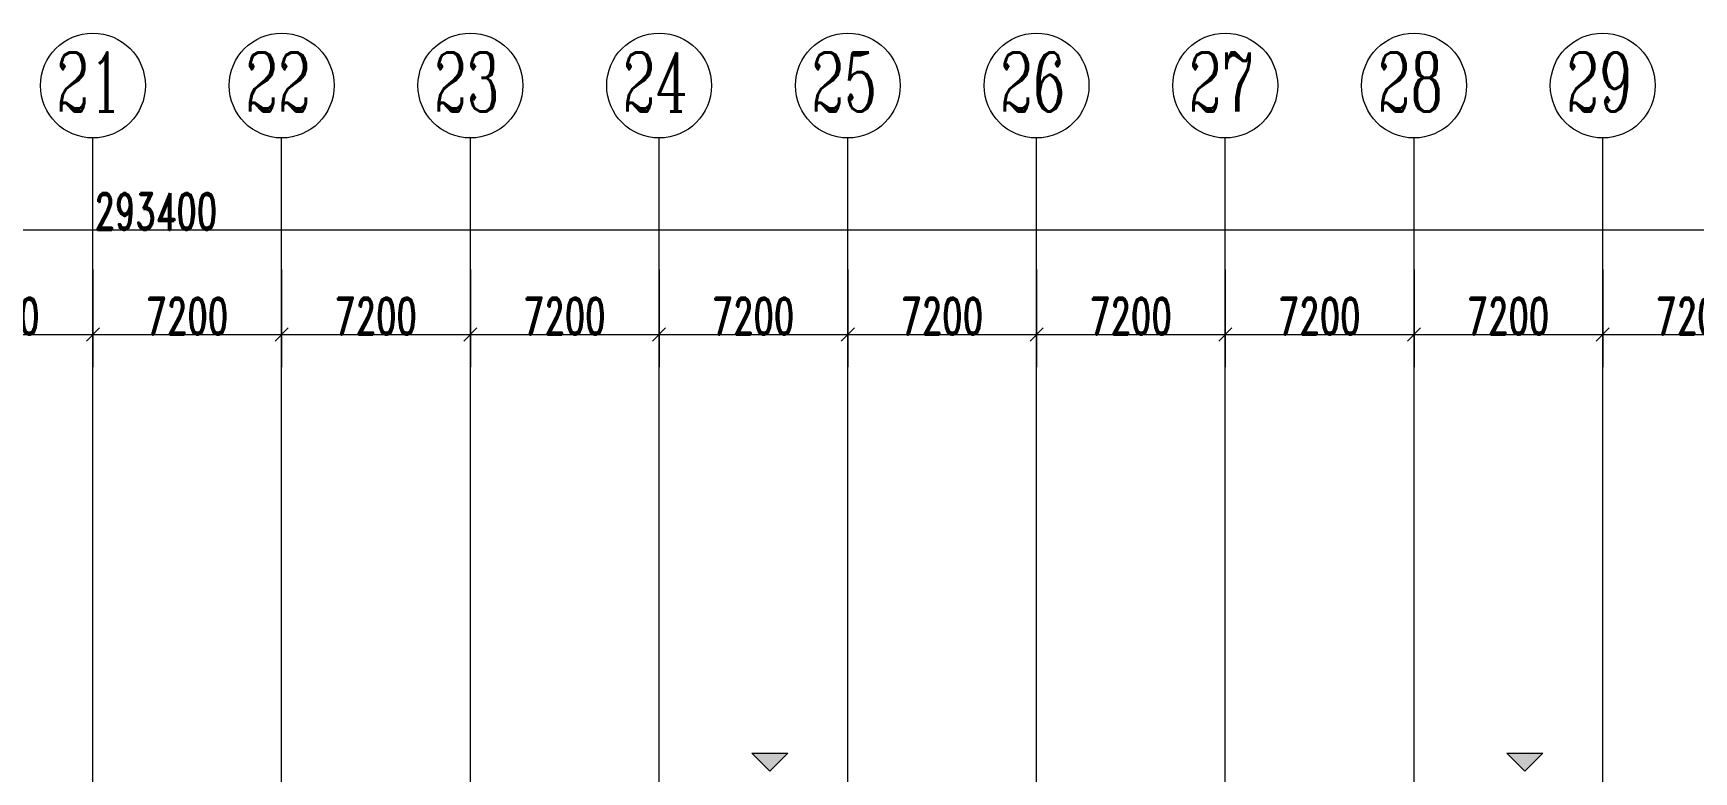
# Model space of a CAD drawing. Header units: millimetres. Extents: x -150677 to 326800, y -31706 to 192400.
# Drawn here: x 141721 to 205074, y 160207 to 188400 of the extents above; entities that cross this region are included whole.
import ezdxf

# ---------------------------------------------------------------- set-up
doc = ezdxf.new("R2010")
doc.units = ezdxf.units.MM
doc.linetypes.add('X-HLP3-AR-F3-LAY-03-001$0$轴网线', pattern=[22.04, 18.38, -1.83, 0, -1.83])
doc.layers.get('0').update_dxf_attribs({"color": 8})
doc.layers.get('Defpoints').update_dxf_attribs({"color": 8})
for name, color, linetype, lineweight in [('X-HLP3-AR-F3-LAY-03-001$0$A-ANNO-DIMS', 8, 'Continuous', 9), ('X-HLP3-AR-F3-LAY-03-001$0$A-ANNO-NOTE', 8, 'Continuous', 5), ('X-HLP3-AR-F3-LAY-03-001$0$S-GRID', 8, 'Continuous', 9), ('X-HLP3-AR-F3-LAY-03-001$0$S-GRID-IDEN', 8, 'Continuous', 9)]:
    doc.layers.add(name, color=color, linetype=linetype, lineweight=lineweight)
doc.styles.add('X-HLP3-AR-F3-LAY-03-001$0$RomanC_1', font='romanc__.ttf', dxfattribs={"width": 0.65, "height": 2250})
doc.styles.add('X-HLP3-AR-F3-LAY-03-001$0$RomanD_3', font='romand__.ttf', dxfattribs={"width": 0.65, "height": 1400})
doc.dimstyles.new('X-HLP3-AR-F3-LAY-03-001$0$第一_二道尺寸线', dxfattribs={"dimscale": 304.8, "dimtxt": 1405.004626, "dimasz": 1.64042, "dimexe": 4.10105, "dimexo": 0.0625, "dimgap": 0, "dimtad": 1, "dimdec": 0, "dimzin": 0, "dimdsep": 46, "dimtxsty": 'X-HLP3-AR-F3-LAY-03-001$0$RomanD_3', "dimblk1": 'X-HLP3-AR-F3-LAY-03-001$0$_Oblique', "dimblk2": 'X-HLP3-AR-F3-LAY-03-001$0$_Oblique', "dimsah": 1, "dimcen": 0.09, "dimazin": 0, "dimtfac": 1, "dimtdec": 4, "dimtix": 1, "dimtmove": 0, "dimatfit": 3, "dimfxl": 8.2021, "dimfxlon": 1, "dimtvp": 1, "dimtolj": 1, "dimtzin": 0, "dimlwd": 18, "dimlwe": 18, "dimarcsym": 2})

# ---------------------------------------------------------------- blocks, each defined once
blk = doc.blocks.new('X-HLP3-AR-F3-LAY-03-001$0$轴网 - 宽度系数 0_65-670068-LAY-3F-1_500-A')
at = {"layer": 'X-HLP3-AR-F3-LAY-03-001$0$S-GRID-IDEN'}
blk.add_circle((0, 0), 4, dxfattribs=at)
blk = doc.blocks.new('X-HLP3-AR-F3-LAY-03-001$0$_Oblique')
at = {"color": 0, "linetype": 'ByBlock', "lineweight": -2}
blk.add_line((-0.5, -0.5), (0.5, 0.5), dxfattribs=at)
blk = doc.blocks.new('*D967')
at = {"layer": 'Defpoints', "color": 0, "transparency": 16777216}
for p in [(136800, 179400), (144000, 179400), (144000, 176900)]:
    blk.add_point(p, dxfattribs=at)
at = {"layer": 'X-HLP3-AR-F3-LAY-03-001$0$A-ANNO-DIMS', "color": 0, "lineweight": 18, "transparency": 16777216}
for p, q in [((136800, 179380.95), (136800, 175650)), ((144000, 179380.95), (144000, 175650)), ((136800, 176900), (144000, 176900))]:
    blk.add_line(p, q, dxfattribs=at)
at = {"layer": 'X-HLP3-AR-F3-LAY-03-001$0$A-ANNO-DIMS', "color": 0, "lineweight": 18, "transparency": 16777216, "xscale": 500.0000000000001, "yscale": 500.0000000000001, "zscale": 500.0000000000001, "rotation": 180}
blk.add_blockref('X-HLP3-AR-F3-LAY-03-001$0$_Oblique', (136800, 176900), dxfattribs=at)
at = {"layer": 'X-HLP3-AR-F3-LAY-03-001$0$A-ANNO-DIMS', "color": 0, "lineweight": 18, "transparency": 16777216, "xscale": 500.0000000000001, "yscale": 500.0000000000001, "zscale": 500.0000000000001}
blk.add_blockref('X-HLP3-AR-F3-LAY-03-001$0$_Oblique', (144000, 176900), dxfattribs=at)
at = {"layer": 'X-HLP3-AR-F3-LAY-03-001$0$A-ANNO-DIMS', "color": 0, "lineweight": 18, "transparency": 16777216, "insert": (140400, 177600), "char_height": 1400, "width": 3890.782, "attachment_point": 5, "style": 'X-HLP3-AR-F3-LAY-03-001$0$RomanD_3'}
blk.add_mtext('\\A1;7200', dxfattribs=at)
blk = doc.blocks.new('*D968')
at = {"layer": 'Defpoints', "color": 0, "transparency": 16777216}
for p in [(144000, 179400), (151200, 179400), (151200, 176900)]:
    blk.add_point(p, dxfattribs=at)
at = {"layer": 'X-HLP3-AR-F3-LAY-03-001$0$A-ANNO-DIMS', "color": 0, "lineweight": 18, "transparency": 16777216}
for p, q in [((144000, 179380.95), (144000, 175650)), ((151200, 179380.95), (151200, 175650)), ((144000, 176900), (151200, 176900))]:
    blk.add_line(p, q, dxfattribs=at)
at = {"layer": 'X-HLP3-AR-F3-LAY-03-001$0$A-ANNO-DIMS', "color": 0, "lineweight": 18, "transparency": 16777216, "xscale": 500.0000000000001, "yscale": 500.0000000000001, "zscale": 500.0000000000001, "rotation": 180}
blk.add_blockref('X-HLP3-AR-F3-LAY-03-001$0$_Oblique', (144000, 176900), dxfattribs=at)
at = {"layer": 'X-HLP3-AR-F3-LAY-03-001$0$A-ANNO-DIMS', "color": 0, "lineweight": 18, "transparency": 16777216, "xscale": 500.0000000000001, "yscale": 500.0000000000001, "zscale": 500.0000000000001}
blk.add_blockref('X-HLP3-AR-F3-LAY-03-001$0$_Oblique', (151200, 176900), dxfattribs=at)
at = {"layer": 'X-HLP3-AR-F3-LAY-03-001$0$A-ANNO-DIMS', "color": 0, "lineweight": 18, "transparency": 16777216, "insert": (147600, 177600), "char_height": 1400, "width": 3890.782, "attachment_point": 5, "style": 'X-HLP3-AR-F3-LAY-03-001$0$RomanD_3'}
blk.add_mtext('\\A1;7200', dxfattribs=at)
blk = doc.blocks.new('*D969')
at = {"layer": 'Defpoints', "color": 0, "transparency": 16777216}
for p in [(151200, 179400), (158400, 179400), (158400, 176900)]:
    blk.add_point(p, dxfattribs=at)
at = {"layer": 'X-HLP3-AR-F3-LAY-03-001$0$A-ANNO-DIMS', "color": 0, "lineweight": 18, "transparency": 16777216}
for p, q in [((151200, 179380.95), (151200, 175650)), ((158400, 179380.95), (158400, 175650)), ((151200, 176900), (158400, 176900))]:
    blk.add_line(p, q, dxfattribs=at)
at = {"layer": 'X-HLP3-AR-F3-LAY-03-001$0$A-ANNO-DIMS', "color": 0, "lineweight": 18, "transparency": 16777216, "xscale": 500.0000000000001, "yscale": 500.0000000000001, "zscale": 500.0000000000001, "rotation": 180}
blk.add_blockref('X-HLP3-AR-F3-LAY-03-001$0$_Oblique', (151200, 176900), dxfattribs=at)
at = {"layer": 'X-HLP3-AR-F3-LAY-03-001$0$A-ANNO-DIMS', "color": 0, "lineweight": 18, "transparency": 16777216, "xscale": 500.0000000000001, "yscale": 500.0000000000001, "zscale": 500.0000000000001}
blk.add_blockref('X-HLP3-AR-F3-LAY-03-001$0$_Oblique', (158400, 176900), dxfattribs=at)
at = {"layer": 'X-HLP3-AR-F3-LAY-03-001$0$A-ANNO-DIMS', "color": 0, "lineweight": 18, "transparency": 16777216, "insert": (154800, 177600), "char_height": 1400, "width": 3890.782, "attachment_point": 5, "style": 'X-HLP3-AR-F3-LAY-03-001$0$RomanD_3'}
blk.add_mtext('\\A1;7200', dxfattribs=at)
blk = doc.blocks.new('*D970')
at = {"layer": 'Defpoints', "color": 0, "transparency": 16777216}
for p in [(158400, 179400), (165600, 179400), (165600, 176900)]:
    blk.add_point(p, dxfattribs=at)
at = {"layer": 'X-HLP3-AR-F3-LAY-03-001$0$A-ANNO-DIMS', "color": 0, "lineweight": 18, "transparency": 16777216}
for p, q in [((158400, 179380.95), (158400, 175650)), ((165600, 179380.95), (165600, 175650)), ((158400, 176900), (165600, 176900))]:
    blk.add_line(p, q, dxfattribs=at)
at = {"layer": 'X-HLP3-AR-F3-LAY-03-001$0$A-ANNO-DIMS', "color": 0, "lineweight": 18, "transparency": 16777216, "xscale": 500.0000000000001, "yscale": 500.0000000000001, "zscale": 500.0000000000001, "rotation": 180}
blk.add_blockref('X-HLP3-AR-F3-LAY-03-001$0$_Oblique', (158400, 176900), dxfattribs=at)
at = {"layer": 'X-HLP3-AR-F3-LAY-03-001$0$A-ANNO-DIMS', "color": 0, "lineweight": 18, "transparency": 16777216, "xscale": 500.0000000000001, "yscale": 500.0000000000001, "zscale": 500.0000000000001}
blk.add_blockref('X-HLP3-AR-F3-LAY-03-001$0$_Oblique', (165600, 176900), dxfattribs=at)
at = {"layer": 'X-HLP3-AR-F3-LAY-03-001$0$A-ANNO-DIMS', "color": 0, "lineweight": 18, "transparency": 16777216, "insert": (162000, 177600), "char_height": 1400, "width": 3890.782, "attachment_point": 5, "style": 'X-HLP3-AR-F3-LAY-03-001$0$RomanD_3'}
blk.add_mtext('\\A1;7200', dxfattribs=at)
blk = doc.blocks.new('*D971')
at = {"layer": 'Defpoints', "color": 0, "transparency": 16777216}
for p in [(165600, 179400), (172800, 179400), (172800, 176900)]:
    blk.add_point(p, dxfattribs=at)
at = {"layer": 'X-HLP3-AR-F3-LAY-03-001$0$A-ANNO-DIMS', "color": 0, "lineweight": 18, "transparency": 16777216}
for p, q in [((165600, 179380.95), (165600, 175650)), ((172800, 179380.95), (172800, 175650)), ((165600, 176900), (172800, 176900))]:
    blk.add_line(p, q, dxfattribs=at)
at = {"layer": 'X-HLP3-AR-F3-LAY-03-001$0$A-ANNO-DIMS', "color": 0, "lineweight": 18, "transparency": 16777216, "xscale": 500.0000000000001, "yscale": 500.0000000000001, "zscale": 500.0000000000001, "rotation": 180}
blk.add_blockref('X-HLP3-AR-F3-LAY-03-001$0$_Oblique', (165600, 176900), dxfattribs=at)
at = {"layer": 'X-HLP3-AR-F3-LAY-03-001$0$A-ANNO-DIMS', "color": 0, "lineweight": 18, "transparency": 16777216, "xscale": 500.0000000000001, "yscale": 500.0000000000001, "zscale": 500.0000000000001}
blk.add_blockref('X-HLP3-AR-F3-LAY-03-001$0$_Oblique', (172800, 176900), dxfattribs=at)
at = {"layer": 'X-HLP3-AR-F3-LAY-03-001$0$A-ANNO-DIMS', "color": 0, "lineweight": 18, "transparency": 16777216, "insert": (169200, 177600), "char_height": 1400, "width": 3890.782, "attachment_point": 5, "style": 'X-HLP3-AR-F3-LAY-03-001$0$RomanD_3'}
blk.add_mtext('\\A1;7200', dxfattribs=at)
blk = doc.blocks.new('*D972')
at = {"layer": 'Defpoints', "color": 0, "transparency": 16777216}
for p in [(172800, 179400), (180000, 179400), (180000, 176900)]:
    blk.add_point(p, dxfattribs=at)
at = {"layer": 'X-HLP3-AR-F3-LAY-03-001$0$A-ANNO-DIMS', "color": 0, "lineweight": 18, "transparency": 16777216}
for p, q in [((172800, 179380.95), (172800, 175650)), ((180000, 179380.95), (180000, 175650)), ((172800, 176900), (180000, 176900))]:
    blk.add_line(p, q, dxfattribs=at)
at = {"layer": 'X-HLP3-AR-F3-LAY-03-001$0$A-ANNO-DIMS', "color": 0, "lineweight": 18, "transparency": 16777216, "xscale": 500.0000000000001, "yscale": 500.0000000000001, "zscale": 500.0000000000001, "rotation": 180}
blk.add_blockref('X-HLP3-AR-F3-LAY-03-001$0$_Oblique', (172800, 176900), dxfattribs=at)
at = {"layer": 'X-HLP3-AR-F3-LAY-03-001$0$A-ANNO-DIMS', "color": 0, "lineweight": 18, "transparency": 16777216, "xscale": 500.0000000000001, "yscale": 500.0000000000001, "zscale": 500.0000000000001}
blk.add_blockref('X-HLP3-AR-F3-LAY-03-001$0$_Oblique', (180000, 176900), dxfattribs=at)
at = {"layer": 'X-HLP3-AR-F3-LAY-03-001$0$A-ANNO-DIMS', "color": 0, "lineweight": 18, "transparency": 16777216, "insert": (176400, 177600), "char_height": 1400, "width": 3890.782, "attachment_point": 5, "style": 'X-HLP3-AR-F3-LAY-03-001$0$RomanD_3'}
blk.add_mtext('\\A1;7200', dxfattribs=at)
blk = doc.blocks.new('*D973')
at = {"layer": 'Defpoints', "color": 0, "transparency": 16777216}
for p in [(180000, 179400), (187200, 179400), (187200, 176900)]:
    blk.add_point(p, dxfattribs=at)
at = {"layer": 'X-HLP3-AR-F3-LAY-03-001$0$A-ANNO-DIMS', "color": 0, "lineweight": 18, "transparency": 16777216}
for p, q in [((180000, 179380.95), (180000, 175650)), ((187200, 179380.95), (187200, 175650)), ((180000, 176900), (187200, 176900))]:
    blk.add_line(p, q, dxfattribs=at)
at = {"layer": 'X-HLP3-AR-F3-LAY-03-001$0$A-ANNO-DIMS', "color": 0, "lineweight": 18, "transparency": 16777216, "xscale": 500.0000000000001, "yscale": 500.0000000000001, "zscale": 500.0000000000001, "rotation": 180}
blk.add_blockref('X-HLP3-AR-F3-LAY-03-001$0$_Oblique', (180000, 176900), dxfattribs=at)
at = {"layer": 'X-HLP3-AR-F3-LAY-03-001$0$A-ANNO-DIMS', "color": 0, "lineweight": 18, "transparency": 16777216, "xscale": 500.0000000000001, "yscale": 500.0000000000001, "zscale": 500.0000000000001}
blk.add_blockref('X-HLP3-AR-F3-LAY-03-001$0$_Oblique', (187200, 176900), dxfattribs=at)
at = {"layer": 'X-HLP3-AR-F3-LAY-03-001$0$A-ANNO-DIMS', "color": 0, "lineweight": 18, "transparency": 16777216, "insert": (183600, 177600), "char_height": 1400, "width": 3890.782, "attachment_point": 5, "style": 'X-HLP3-AR-F3-LAY-03-001$0$RomanD_3'}
blk.add_mtext('\\A1;7200', dxfattribs=at)
blk = doc.blocks.new('*D974')
at = {"layer": 'Defpoints', "color": 0, "transparency": 16777216}
for p in [(187200, 179400), (194400, 179400), (194400, 176900)]:
    blk.add_point(p, dxfattribs=at)
at = {"layer": 'X-HLP3-AR-F3-LAY-03-001$0$A-ANNO-DIMS', "color": 0, "lineweight": 18, "transparency": 16777216}
for p, q in [((187200, 179380.95), (187200, 175650)), ((194400, 179380.95), (194400, 175650)), ((187200, 176900), (194400, 176900))]:
    blk.add_line(p, q, dxfattribs=at)
at = {"layer": 'X-HLP3-AR-F3-LAY-03-001$0$A-ANNO-DIMS', "color": 0, "lineweight": 18, "transparency": 16777216, "xscale": 500.0000000000001, "yscale": 500.0000000000001, "zscale": 500.0000000000001, "rotation": 180}
blk.add_blockref('X-HLP3-AR-F3-LAY-03-001$0$_Oblique', (187200, 176900), dxfattribs=at)
at = {"layer": 'X-HLP3-AR-F3-LAY-03-001$0$A-ANNO-DIMS', "color": 0, "lineweight": 18, "transparency": 16777216, "xscale": 500.0000000000001, "yscale": 500.0000000000001, "zscale": 500.0000000000001}
blk.add_blockref('X-HLP3-AR-F3-LAY-03-001$0$_Oblique', (194400, 176900), dxfattribs=at)
at = {"layer": 'X-HLP3-AR-F3-LAY-03-001$0$A-ANNO-DIMS', "color": 0, "lineweight": 18, "transparency": 16777216, "insert": (190800, 177600), "char_height": 1400, "width": 3890.782, "attachment_point": 5, "style": 'X-HLP3-AR-F3-LAY-03-001$0$RomanD_3'}
blk.add_mtext('\\A1;7200', dxfattribs=at)
blk = doc.blocks.new('*D975')
at = {"layer": 'Defpoints', "color": 0, "transparency": 16777216}
for p in [(194400, 179400), (201600, 179400), (201600, 176900)]:
    blk.add_point(p, dxfattribs=at)
at = {"layer": 'X-HLP3-AR-F3-LAY-03-001$0$A-ANNO-DIMS', "color": 0, "lineweight": 18, "transparency": 16777216}
for p, q in [((194400, 179380.95), (194400, 175650)), ((201600, 179380.95), (201600, 175650)), ((194400, 176900), (201600, 176900))]:
    blk.add_line(p, q, dxfattribs=at)
at = {"layer": 'X-HLP3-AR-F3-LAY-03-001$0$A-ANNO-DIMS', "color": 0, "lineweight": 18, "transparency": 16777216, "xscale": 500.0000000000001, "yscale": 500.0000000000001, "zscale": 500.0000000000001, "rotation": 180}
blk.add_blockref('X-HLP3-AR-F3-LAY-03-001$0$_Oblique', (194400, 176900), dxfattribs=at)
at = {"layer": 'X-HLP3-AR-F3-LAY-03-001$0$A-ANNO-DIMS', "color": 0, "lineweight": 18, "transparency": 16777216, "xscale": 500.0000000000001, "yscale": 500.0000000000001, "zscale": 500.0000000000001}
blk.add_blockref('X-HLP3-AR-F3-LAY-03-001$0$_Oblique', (201600, 176900), dxfattribs=at)
at = {"layer": 'X-HLP3-AR-F3-LAY-03-001$0$A-ANNO-DIMS', "color": 0, "lineweight": 18, "transparency": 16777216, "insert": (198000, 177600), "char_height": 1400, "width": 3890.782, "attachment_point": 5, "style": 'X-HLP3-AR-F3-LAY-03-001$0$RomanD_3'}
blk.add_mtext('\\A1;7200', dxfattribs=at)
blk = doc.blocks.new('*D976')
at = {"layer": 'Defpoints', "color": 0, "transparency": 16777216}
for p in [(201600, 179400), (208800, 179400), (208800, 176900)]:
    blk.add_point(p, dxfattribs=at)
at = {"layer": 'X-HLP3-AR-F3-LAY-03-001$0$A-ANNO-DIMS', "color": 0, "lineweight": 18, "transparency": 16777216}
for p, q in [((201600, 179380.95), (201600, 175650)), ((208800, 179380.95), (208800, 175650)), ((201600, 176900), (208800, 176900))]:
    blk.add_line(p, q, dxfattribs=at)
at = {"layer": 'X-HLP3-AR-F3-LAY-03-001$0$A-ANNO-DIMS', "color": 0, "lineweight": 18, "transparency": 16777216, "xscale": 500.0000000000001, "yscale": 500.0000000000001, "zscale": 500.0000000000001, "rotation": 180}
blk.add_blockref('X-HLP3-AR-F3-LAY-03-001$0$_Oblique', (201600, 176900), dxfattribs=at)
at = {"layer": 'X-HLP3-AR-F3-LAY-03-001$0$A-ANNO-DIMS', "color": 0, "lineweight": 18, "transparency": 16777216, "xscale": 500.0000000000001, "yscale": 500.0000000000001, "zscale": 500.0000000000001}
blk.add_blockref('X-HLP3-AR-F3-LAY-03-001$0$_Oblique', (208800, 176900), dxfattribs=at)
at = {"layer": 'X-HLP3-AR-F3-LAY-03-001$0$A-ANNO-DIMS', "color": 0, "lineweight": 18, "transparency": 16777216, "insert": (205200, 177600), "char_height": 1400, "width": 3890.782, "attachment_point": 5, "style": 'X-HLP3-AR-F3-LAY-03-001$0$RomanD_3'}
blk.add_mtext('\\A1;7200', dxfattribs=at)
blk = doc.blocks.new('*D932')
at = {"layer": 'Defpoints', "color": 0, "transparency": 16777216}
for p in [(293100, 180900), (-300, 178400), (293100, 178400), (201600, -17706.224274), (208800, -17706.224274), (208800, -20206.224274)]:
    blk.add_point(p, dxfattribs=at)
at = {"layer": 'X-HLP3-AR-F3-LAY-03-001$0$A-ANNO-DIMS', "color": 0, "lineweight": 18, "transparency": 16777216}
for p, q in [((-300, 178419.05), (-300, 182150)), ((293100, 178419.05), (293100, 182150)), ((-300, 180900), (293100, 180900)), ((201600, -17725.274274), (201600, -21456.224274)), ((208800, -17725.274274), (208800, -21456.224274)), ((201600, -20206.224274), (208800, -20206.224274))]:
    blk.add_line(p, q, dxfattribs=at)
at = {"layer": 'X-HLP3-AR-F3-LAY-03-001$0$A-ANNO-DIMS', "color": 0, "lineweight": 18, "transparency": 16777216, "xscale": 500.0000000000001, "yscale": 500.0000000000001, "zscale": 500.0000000000001, "rotation": 180}
for p in [(-300, 180900), (201600, -20206.224274)]:
    blk.add_blockref('X-HLP3-AR-F3-LAY-03-001$0$_Oblique', p, dxfattribs=at)
at = {"layer": 'X-HLP3-AR-F3-LAY-03-001$0$A-ANNO-DIMS', "color": 0, "lineweight": 18, "transparency": 16777216, "xscale": 500.0000000000001, "yscale": 500.0000000000001, "zscale": 500.0000000000001}
for p in [(293100, 180900), (208800, -20206.224274)]:
    blk.add_blockref('X-HLP3-AR-F3-LAY-03-001$0$_Oblique', p, dxfattribs=at)
at = {"layer": 'X-HLP3-AR-F3-LAY-03-001$0$A-ANNO-DIMS', "color": 0, "lineweight": 18, "transparency": 16777216, "char_height": 1400, "attachment_point": 5, "style": 'X-HLP3-AR-F3-LAY-03-001$0$RomanD_3'}
for s, insert, width in [('\\A1;293400', (146400, 181600), 5836.1730636), ('\\A1;7200', (205200, -19506.224274), 3890.7820424)]:
    blk.add_mtext(s, dxfattribs=dict(at, insert=insert, width=width))

msp = doc.modelspace()

# ---------------------------------------------------------------- hatches: boundary and pattern name
at = {"layer": 'X-HLP3-AR-F3-LAY-03-001$0$A-ANNO-NOTE'}
for points in [[(169826.7, 160230.7), (170516, 160920), (169137.3, 160920), (169240, 160817.3)], [(198626.7, 160230.7), (199316, 160920), (197937.3, 160920), (198040, 160817.3)]]:
    msp.add_hatch(color=256, dxfattribs=at).paths.add_polyline_path(points, flags=0)

# ---------------------------------------------------------------- linework, layer by layer
at = {"layer": 'X-HLP3-AR-F3-LAY-03-001$0$A-ANNO-NOTE', "lineweight": 18}
for p, q in [((169137.3, 160920), (170516, 160920)), ((169826.7, 160230.7), (169137.3, 160920)), ((170516, 160920), (169826.7, 160230.7)), ((197937.3, 160920), (199316, 160920)), ((198626.7, 160230.7), (197937.3, 160920)), ((199316, 160920), (198626.7, 160230.7))]:
    msp.add_line(p, q, dxfattribs=at)
at = {"layer": 'X-HLP3-AR-F3-LAY-03-001$0$S-GRID'}
for p, q in [((144000, 174400), (144000, 184400)), ((151200, 174400), (151200, 184400)), ((158400, 174400), (158400, 184400)), ((165600, 174400), (165600, 184400)), ((172800, 174400), (172800, 184400)), ((180000, 174400), (180000, 184400)), ((187200, 174400), (187200, 184400)), ((194400, 174400), (194400, 184400)), ((201600, 174400), (201600, 184400))]:
    msp.add_line(p, q, dxfattribs=at)
at = {"layer": 'X-HLP3-AR-F3-LAY-03-001$0$S-GRID', "linetype": 'X-HLP3-AR-F3-LAY-03-001$0$轴网线'}
for p, q in [((144000, -17706.2), (144000, 174400)), ((151200, -17706.2), (151200, 174400)), ((158400, -17706.2), (158400, 174400)), ((165600, -17706.2), (165600, 174400)), ((172800, -17706.2), (172800, 174400)), ((180000, -17706.2), (180000, 174400)), ((187200, -17706.2), (187200, 174400)), ((194400, -17706.2), (194400, 174400)), ((201600, -17706.2), (201600, 174400))]:
    msp.add_line(p, q, dxfattribs=at)

# ---------------------------------------------------------------- block references
at = {"layer": 'X-HLP3-AR-F3-LAY-03-001$0$S-GRID-IDEN', "xscale": 499.9999999999995, "yscale": 499.9999999999995, "zscale": 499.9999999999995}
for p in [(144000, 186400), (151200, 186400), (158400, 186400), (165600, 186400), (172800, 186400), (180000, 186400), (187200, 186400), (194400, 186400), (201600, 186400)]:
    msp.add_blockref('X-HLP3-AR-F3-LAY-03-001$0$轴网 - 宽度系数 0_65-670068-LAY-3F-1_500-A', p, dxfattribs=at)

# ---------------------------------------------------------------- texts
at = {"layer": 'X-HLP3-AR-F3-LAY-03-001$0$S-GRID-IDEN', "char_height": 2250, "width": 3335.02, "attachment_point": 1, "style": 'X-HLP3-AR-F3-LAY-03-001$0$RomanC_1'}
for s, insert in [('21', (142605.5, 187664.7)), ('22', (149805.5, 187664.7)), ('23', (157005.5, 187664.7)), ('24', (164205.5, 187664.7)), ('25', (171405.5, 187664.7)), ('26', (178605.5, 187664.7)), ('27', (185805.5, 187664.7)), ('28', (193005.5, 187664.7)), ('29', (200205.5, 187664.7))]:
    msp.add_mtext(s, dxfattribs=dict(at, insert=insert))

# ---------------------------------------------------------------- dimensions: what is measured, and where the dimension line sits
at = {"layer": 'X-HLP3-AR-F3-LAY-03-001$0$A-ANNO-DIMS', "lineweight": 18}
for base, p1, p2, override, picture, middle in [((293100, 180900), (-300, 178400), (293100, 178400), {"dimpost": '<>', "dimfxl": 293400}, '*D932', (146400, 181600)), ((144000, 176900), (136800, 179400), (144000, 179400), {"dimpost": '<>', "dimfxl": 7200}, '*D967', (140400, 177600)), ((151200, 176900), (144000, 179400), (151200, 179400), {"dimpost": '<>', "dimfxl": 7200}, '*D968', (147600, 177600)), ((158400, 176900), (151200, 179400), (158400, 179400), {"dimpost": '<>', "dimfxl": 7200}, '*D969', (154800, 177600)), ((165600, 176900), (158400, 179400), (165600, 179400), {"dimpost": '<>', "dimfxl": 7200}, '*D970', (162000, 177600)), ((172800, 176900), (165600, 179400), (172800, 179400), {"dimpost": '<>', "dimfxl": 7200}, '*D971', (169200, 177600)), ((180000, 176900), (172800, 179400), (180000, 179400), {"dimpost": '<>', "dimfxl": 7200}, '*D972', (176400, 177600)), ((187200, 176900), (180000, 179400), (187200, 179400), {"dimpost": '<>', "dimfxl": 7200}, '*D973', (183600, 177600)), ((194400, 176900), (187200, 179400), (194400, 179400), {"dimpost": '<>', "dimfxl": 7200}, '*D974', (190800, 177600)), ((201600, 176900), (194400, 179400), (201600, 179400), {"dimpost": '<>', "dimfxl": 7200}, '*D975', (198000, 177600)), ((208800, 176900), (201600, 179400), (208800, 179400), {"dimpost": '<>', "dimfxl": 7200}, '*D976', (205200, 177600))]:
    dim = msp.add_linear_dim(base=base, p1=p1, p2=p2, dimstyle='X-HLP3-AR-F3-LAY-03-001$0$第一_二道尺寸线', override=override, dxfattribs=at)
    dim.commit()
    dim.dimension.update_dxf_attribs({"geometry": picture, "text_midpoint": middle})

doc.saveas('drawing.dxf')
